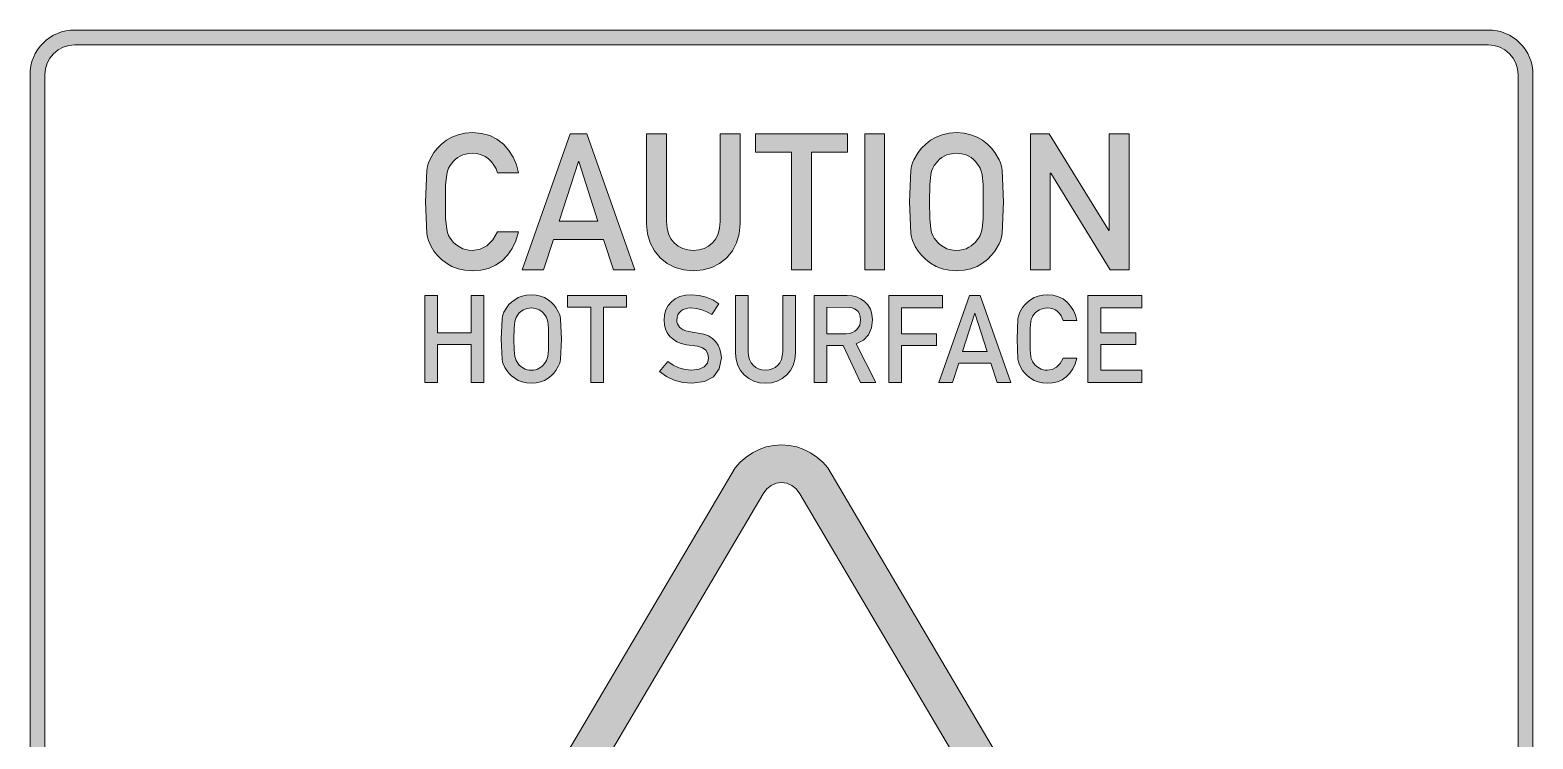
# Model space of a CAD drawing. Header units: inches. Extents: x 0 to 200, y -200 to 0.
# Drawn here: x 0 to 200, y -94.3 to 0 of the extents above; entities that cross this region are included whole.
import ezdxf

# ---------------------------------------------------------------- set-up
doc = ezdxf.new("R2010")
doc.units = ezdxf.units.IN
doc.header["$MEASUREMENT"] = 0
doc.layers.add('Ebene 1', color=7, linetype='Continuous')

# ---------------------------------------------------------------- blocks, each defined once
blk = doc.blocks.new('block 2')
at = {"layer": 'Ebene 1'}
h = blk.add_hatch(color=250, dxfattribs=at)
h.dxf.hatch_style = 2
h.paths.add_polyline_path([(65.03, -26.85), (64.67, -28.04), (64.19, -29.08), (63.57, -29.97), (62.83, -30.72), (61.95, -31.3), (61, -31.72), (59.98, -31.97), (58.87, -32.05), (57.88, -31.97), (56.98, -31.77), (56.16, -31.45), (55.43, -31.01), (54.77, -30.52), (54.21, -29.98), (53.75, -29.41), (53.39, -28.8), (53.04, -28.02), (52.91, -27.59), (52.8, -27.06), (52.62, -22.86), (52.8, -18.65), (52.91, -18.14), (53.04, -17.68), (53.2, -17.28), (53.75, -16.31), (54.22, -15.74), (54.77, -15.2), (55.43, -14.69), (56.16, -14.25), (56.98, -13.94), (57.89, -13.75), (58.88, -13.67), (60.09, -13.78), (61.18, -14.07), (62.15, -14.55), (63.01, -15.22), (63.73, -16.03), (64.31, -16.94), (64.74, -17.94), (65.03, -19.02), (62.21, -19.02), (62.02, -18.5), (61.75, -18.01), (61.43, -17.56), (61.03, -17.16), (60.56, -16.84), (60.05, -16.6), (59.48, -16.46), (58.87, -16.4), (58.41, -16.43), (57.99, -16.51), (57.61, -16.63), (57.25, -16.79), (56.93, -16.98), (56.64, -17.21), (56.38, -17.45), (55.91, -18.03), (55.72, -18.39), (55.57, -18.78), (55.46, -19.22), (55.32, -20.62), (55.32, -25.1), (55.46, -26.48), (55.57, -26.93), (55.72, -27.33), (55.91, -27.69), (56.38, -28.28), (56.64, -28.52), (56.93, -28.73), (57.61, -29.1), (58, -29.22), (58.42, -29.3), (58.87, -29.33), (59.92, -29.17), (60.82, -28.71), (61.59, -27.93), (62.21, -26.85)])
h = blk.add_hatch(color=250, dxfattribs=at)
h.dxf.hatch_style = 2
h.paths.add_polyline_path([(76.32, -27.86), (69.67, -27.86), (68.33, -31.9), (65.52, -31.9), (71.88, -13.82), (74.11, -13.82), (80.47, -31.9), (77.67, -31.9)])
h.paths.add_polyline_path([(75.56, -25.43), (73.02, -17.52), (72.98, -17.52), (70.44, -25.43)])
h = blk.add_hatch(color=250, dxfattribs=at)
h.dxf.hatch_style = 2
h.paths.add_polyline_path([(82.05, -13.82), (84.7, -13.82), (84.7, -25.49), (84.77, -26.36), (84.97, -27.12), (85.29, -27.77), (85.74, -28.31), (86.26, -28.75), (86.86, -29.07), (87.53, -29.26), (88.27, -29.33), (89.02, -29.26), (89.69, -29.07), (90.3, -28.75), (90.84, -28.31), (91.27, -27.77), (91.58, -27.12), (91.77, -26.36), (91.85, -25.49), (91.85, -13.82), (94.5, -13.82), (94.5, -25.78), (94.37, -27.13), (94.03, -28.34), (93.47, -29.39), (92.71, -30.3), (91.77, -31.06), (90.72, -31.6), (89.56, -31.93), (88.27, -32.05), (87.01, -31.93), (85.86, -31.6), (84.81, -31.06), (83.88, -30.31), (83.09, -29.4), (82.52, -28.34), (82.17, -27.14), (82.05, -25.79)])
h = blk.add_hatch(color=250, dxfattribs=at)
h.dxf.hatch_style = 2
h.paths.add_polyline_path([(101.35, -16.25), (96.55, -16.25), (96.55, -13.82), (108.8, -13.82), (108.8, -16.25), (104, -16.25), (104, -31.9), (101.35, -31.9)])
h = blk.add_hatch(color=250, dxfattribs=at)
h.dxf.hatch_style = 2
h.paths.add_polyline_path([(111.07, -13.82), (113.72, -13.82), (113.72, -31.9), (111.07, -31.9)])
h = blk.add_hatch(color=250, dxfattribs=at)
h.dxf.hatch_style = 2
h.paths.add_polyline_path([(117.02, -22.86), (117.2, -18.64), (117.31, -18.13), (117.45, -17.67), (117.61, -17.27), (118.16, -16.3), (118.62, -15.73), (119.18, -15.19), (119.83, -14.69), (120.57, -14.25), (121.39, -13.94), (122.29, -13.75), (123.28, -13.67), (124.28, -13.75), (125.19, -13.94), (126.02, -14.25), (126.76, -14.69), (127.4, -15.2), (127.95, -15.74), (128.4, -16.31), (128.96, -17.28), (129.13, -17.68), (129.27, -18.14), (129.37, -18.65), (129.52, -22.86), (129.37, -27.06), (129.27, -27.57), (129.13, -28.04), (128.96, -28.45), (128.4, -29.41), (127.95, -29.98), (127.4, -30.52), (126.76, -31.01), (126.02, -31.45), (125.19, -31.77), (124.28, -31.97), (123.28, -32.05), (122.29, -31.97), (121.39, -31.77), (120.57, -31.45), (119.83, -31.01), (119.18, -30.52), (118.62, -29.98), (118.16, -29.41), (117.79, -28.8), (117.44, -28.02), (117.31, -27.59), (117.2, -27.06)])
h.paths.add_polyline_path([(119.68, -22.86), (119.72, -25.1), (119.87, -26.48), (119.97, -26.93), (120.12, -27.33), (120.32, -27.69), (120.78, -28.28), (121.04, -28.52), (121.33, -28.73), (122.01, -29.1), (122.4, -29.22), (122.82, -29.3), (123.27, -29.33), (123.73, -29.3), (124.16, -29.22), (124.56, -29.1), (124.92, -28.92), (125.24, -28.73), (125.52, -28.52), (125.77, -28.28), (126.22, -27.69), (126.42, -27.33), (126.57, -26.93), (126.69, -26.48), (126.83, -25.1), (126.83, -20.62), (126.69, -19.22), (126.57, -18.78), (126.42, -18.39), (126.22, -18.03), (125.77, -17.45), (125.52, -17.21), (125.24, -16.98), (124.92, -16.79), (124.56, -16.63), (124.16, -16.51), (123.73, -16.43), (123.27, -16.4), (122.82, -16.43), (122.4, -16.51), (122.01, -16.63), (121.66, -16.79), (121.33, -16.98), (121.04, -17.21), (120.78, -17.45), (120.32, -18.03), (120.12, -18.39), (119.97, -18.78), (119.87, -19.22), (119.72, -20.62)])
h = blk.add_hatch(color=250, dxfattribs=at)
h.dxf.hatch_style = 2
h.paths.add_polyline_path([(133.11, -13.82), (135.61, -13.82), (143.54, -26.68), (143.59, -26.68), (143.59, -13.82), (146.24, -13.82), (146.24, -31.9), (143.73, -31.9), (135.81, -19.05), (135.76, -19.05), (135.76, -31.9), (133.11, -31.9)])
at = {"layer": 'Ebene 1', "lineweight": 0}
for points in [[(65.03, -26.85), (64.67, -28.04), (64.19, -29.08), (63.57, -29.97), (62.83, -30.72), (61.95, -31.3), (61, -31.72), (59.98, -31.97), (58.87, -32.05), (57.88, -31.97), (56.98, -31.77), (56.16, -31.45), (55.43, -31.01), (54.77, -30.52), (54.21, -29.98), (53.75, -29.41), (53.39, -28.8), (53.04, -28.02), (52.91, -27.59), (52.8, -27.06), (52.62, -22.86), (52.8, -18.65), (52.91, -18.14), (53.04, -17.68), (53.2, -17.28), (53.75, -16.31), (54.22, -15.74), (54.77, -15.2), (55.43, -14.69), (56.16, -14.25), (56.98, -13.94), (57.89, -13.75), (58.88, -13.67), (60.09, -13.78), (61.18, -14.07), (62.15, -14.55), (63.01, -15.22), (63.73, -16.03), (64.31, -16.94), (64.74, -17.94), (65.03, -19.02), (62.21, -19.02), (62.02, -18.5), (61.75, -18.01), (61.43, -17.56), (61.03, -17.16), (60.56, -16.84), (60.05, -16.6), (59.48, -16.46), (58.87, -16.4), (58.41, -16.43), (57.99, -16.51), (57.61, -16.63), (57.25, -16.79), (56.93, -16.98), (56.64, -17.21), (56.38, -17.45), (55.91, -18.03), (55.72, -18.39), (55.57, -18.78), (55.46, -19.22), (55.32, -20.62), (55.32, -25.1), (55.46, -26.48), (55.57, -26.93), (55.72, -27.33), (55.91, -27.69), (56.38, -28.28), (56.64, -28.52), (56.93, -28.73), (57.61, -29.1), (58, -29.22), (58.42, -29.3), (58.87, -29.33), (59.92, -29.17), (60.82, -28.71), (61.59, -27.93), (62.21, -26.85), (65.03, -26.85), (65.03, -26.85)], [(76.32, -27.86), (69.67, -27.86), (68.33, -31.9), (65.52, -31.9), (71.88, -13.82), (74.11, -13.82), (80.47, -31.9), (77.67, -31.9), (76.32, -27.86), (76.32, -27.86)], [(82.05, -13.82), (84.7, -13.82), (84.7, -25.49), (84.77, -26.36), (84.97, -27.12), (85.29, -27.77), (85.74, -28.31), (86.26, -28.75), (86.86, -29.07), (87.53, -29.26), (88.27, -29.33), (89.02, -29.26), (89.69, -29.07), (90.3, -28.75), (90.84, -28.31), (91.27, -27.77), (91.58, -27.12), (91.77, -26.36), (91.85, -25.49), (91.85, -13.82), (94.5, -13.82), (94.5, -25.78), (94.37, -27.13), (94.03, -28.34), (93.47, -29.39), (92.71, -30.3), (91.77, -31.06), (90.72, -31.6), (89.56, -31.93), (88.27, -32.05), (87.01, -31.93), (85.86, -31.6), (84.81, -31.06), (83.88, -30.31), (83.09, -29.4), (82.52, -28.34), (82.17, -27.14), (82.05, -25.79), (82.05, -13.82), (82.05, -13.82)], [(101.35, -16.25), (96.55, -16.25), (96.55, -13.82), (108.8, -13.82), (108.8, -16.25), (104, -16.25), (104, -31.9), (101.35, -31.9), (101.35, -16.25), (101.35, -16.25)], [(111.07, -13.82), (113.72, -13.82), (113.72, -31.9), (111.07, -31.9), (111.07, -13.82), (111.07, -13.82)], [(117.02, -22.86), (117.2, -18.64), (117.31, -18.13), (117.45, -17.67), (117.61, -17.27), (118.16, -16.3), (118.62, -15.73), (119.18, -15.19), (119.83, -14.69), (120.57, -14.25), (121.39, -13.94), (122.29, -13.75), (123.28, -13.67), (124.28, -13.75), (125.19, -13.94), (126.02, -14.25), (126.76, -14.69), (127.4, -15.2), (127.95, -15.74), (128.4, -16.31), (128.96, -17.28), (129.13, -17.68), (129.27, -18.14), (129.37, -18.65), (129.52, -22.86), (129.37, -27.06), (129.27, -27.57), (129.13, -28.04), (128.96, -28.45), (128.4, -29.41), (127.95, -29.98), (127.4, -30.52), (126.76, -31.01), (126.02, -31.45), (125.19, -31.77), (124.28, -31.97), (123.28, -32.05), (122.29, -31.97), (121.39, -31.77), (120.57, -31.45), (119.83, -31.01), (119.18, -30.52), (118.62, -29.98), (118.16, -29.41), (117.79, -28.8), (117.44, -28.02), (117.31, -27.59), (117.2, -27.06), (117.02, -22.86), (117.02, -22.86)], [(133.11, -13.82), (135.61, -13.82), (143.54, -26.68), (143.59, -26.68), (143.59, -13.82), (146.24, -13.82), (146.24, -31.9), (143.73, -31.9), (135.81, -19.05), (135.76, -19.05), (135.76, -31.9), (133.11, -31.9), (133.11, -13.82), (133.11, -13.82)], [(75.56, -25.43), (73.02, -17.52), (72.98, -17.52), (70.44, -25.43), (75.56, -25.43), (75.56, -25.43)], [(119.68, -22.86), (119.72, -25.1), (119.87, -26.48), (119.97, -26.93), (120.12, -27.33), (120.32, -27.69), (120.78, -28.28), (121.04, -28.52), (121.33, -28.73), (122.01, -29.1), (122.4, -29.22), (122.82, -29.3), (123.27, -29.33), (123.73, -29.3), (124.16, -29.22), (124.56, -29.1), (124.92, -28.92), (125.24, -28.73), (125.52, -28.52), (125.77, -28.28), (126.22, -27.69), (126.42, -27.33), (126.57, -26.93), (126.69, -26.48), (126.83, -25.1), (126.83, -20.62), (126.69, -19.22), (126.57, -18.78), (126.42, -18.39), (126.22, -18.03), (125.77, -17.45), (125.52, -17.21), (125.24, -16.98), (124.92, -16.79), (124.56, -16.63), (124.16, -16.51), (123.73, -16.43), (123.27, -16.4), (122.82, -16.43), (122.4, -16.51), (122.01, -16.63), (121.66, -16.79), (121.33, -16.98), (121.04, -17.21), (120.78, -17.45), (120.32, -18.03), (120.12, -18.39), (119.97, -18.78), (119.87, -19.22), (119.72, -20.62), (119.68, -22.86), (119.68, -22.86)]]:
    blk.add_lwpolyline(points, dxfattribs=at)
blk = doc.blocks.new('block 3')
at = {"layer": 'Ebene 1'}
h = blk.add_hatch(color=250, dxfattribs=at)
h.dxf.hatch_style = 2
h.paths.add_polyline_path([(58.7, -41.84), (54.25, -41.84), (54.25, -46.9), (52.55, -46.9), (52.55, -35.32), (54.25, -35.32), (54.25, -40.29), (58.7, -40.29), (58.7, -35.32), (60.4, -35.32), (60.4, -46.9), (58.7, -46.9)])
h = blk.add_hatch(color=250, dxfattribs=at)
h.dxf.hatch_style = 2
h.paths.add_polyline_path([(62.71, -41.11), (62.82, -38.41), (62.89, -38.08), (62.98, -37.79), (63.08, -37.53), (63.44, -36.91), (63.73, -36.54), (64.09, -36.2), (64.51, -35.88), (64.98, -35.6), (65.5, -35.4), (66.08, -35.27), (66.72, -35.23), (67.36, -35.27), (67.94, -35.4), (68.47, -35.6), (68.95, -35.88), (69.36, -36.2), (69.71, -36.55), (70, -36.92), (70.35, -37.54), (70.46, -37.8), (70.55, -38.09), (70.61, -38.41), (70.71, -41.11), (70.61, -43.8), (70.55, -44.13), (70.46, -44.43), (70.35, -44.69), (70, -45.31), (69.71, -45.67), (69.36, -46.02), (68.95, -46.33), (68.47, -46.61), (67.94, -46.82), (67.36, -46.95), (66.72, -47), (66.08, -46.95), (65.5, -46.82), (64.98, -46.61), (64.51, -46.33), (64.09, -46.02), (63.73, -45.67), (63.44, -45.31), (63.2, -44.92), (62.98, -44.42), (62.89, -44.14), (62.82, -43.8)])
h.paths.add_polyline_path([(64.41, -41.11), (64.44, -42.55), (64.53, -43.43), (64.6, -43.72), (64.69, -43.98), (64.82, -44.21), (65.12, -44.58), (65.28, -44.73), (65.47, -44.87), (65.91, -45.11), (66.15, -45.19), (66.42, -45.24), (66.71, -45.25), (67.01, -45.24), (67.28, -45.19), (67.53, -45.11), (67.77, -44.99), (67.97, -44.87), (68.15, -44.73), (68.31, -44.58), (68.6, -44.21), (68.73, -43.98), (68.83, -43.72), (68.9, -43.43), (68.99, -42.55), (68.99, -39.67), (68.9, -38.78), (68.83, -38.5), (68.73, -38.25), (68.6, -38.02), (68.31, -37.65), (68.15, -37.49), (67.97, -37.35), (67.77, -37.22), (67.53, -37.12), (67.28, -37.04), (67.01, -37), (66.71, -36.97), (66.42, -37), (66.15, -37.04), (65.91, -37.12), (65.68, -37.22), (65.47, -37.35), (65.28, -37.49), (65.12, -37.65), (64.82, -38.02), (64.69, -38.25), (64.6, -38.5), (64.53, -38.78), (64.44, -39.67)])
h = blk.add_hatch(color=250, dxfattribs=at)
h.dxf.hatch_style = 2
h.paths.add_polyline_path([(74.62, -36.88), (71.55, -36.88), (71.55, -35.32), (79.4, -35.32), (79.4, -36.88), (76.32, -36.88), (76.32, -46.9), (74.62, -46.9)])
h = blk.add_hatch(color=250, dxfattribs=at)
h.dxf.hatch_style = 2
h.paths.add_polyline_path([(84.89, -44.1), (85.59, -44.6), (86.36, -44.96), (87.19, -45.18), (88.08, -45.25), (89.04, -45.14), (89.73, -44.83), (90.15, -44.33), (90.3, -43.64), (90.21, -43.06), (89.94, -42.6), (89.48, -42.28), (88.84, -42.08), (87.35, -41.87), (86.67, -41.7), (86.08, -41.47), (85.57, -41.15), (85.15, -40.76), (84.81, -40.3), (84.57, -39.78), (84.42, -39.22), (84.37, -38.61), (84.43, -37.89), (84.62, -37.24), (84.92, -36.67), (85.35, -36.17), (85.87, -35.76), (86.49, -35.47), (87.21, -35.29), (88.03, -35.23), (89.04, -35.32), (89.99, -35.55), (90.86, -35.92), (91.67, -36.42), (90.72, -37.87), (90.07, -37.49), (89.39, -37.21), (88.68, -37.04), (87.94, -36.97), (87.56, -37), (87.22, -37.08), (86.91, -37.2), (86.63, -37.38), (86.39, -37.62), (86.22, -37.9), (86.11, -38.24), (86.07, -38.64), (86.09, -38.88), (86.16, -39.11), (86.28, -39.33), (86.45, -39.54), (86.66, -39.73), (86.94, -39.89), (87.27, -40.02), (87.66, -40.11), (89.65, -40.45), (90.29, -40.7), (90.82, -41.04), (91.25, -41.47), (91.58, -41.95), (91.81, -42.47), (91.95, -43.03), (92, -43.63), (91.72, -45.09), (90.97, -46.13), (89.75, -46.77), (88.06, -47), (86.86, -46.9), (85.74, -46.6), (84.72, -46.11), (83.78, -45.42)])
h = blk.add_hatch(color=250, dxfattribs=at)
h.dxf.hatch_style = 2
h.paths.add_polyline_path([(93.88, -35.32), (95.58, -35.32), (95.58, -42.8), (95.63, -43.35), (95.75, -43.84), (95.96, -44.26), (96.24, -44.6), (96.58, -44.89), (96.96, -45.09), (97.39, -45.21), (97.87, -45.25), (98.34, -45.21), (98.77, -45.09), (99.16, -44.89), (99.51, -44.6), (99.79, -44.26), (99.99, -43.84), (100.11, -43.35), (100.16, -42.8), (100.16, -35.32), (101.85, -35.32), (101.85, -42.98), (101.77, -43.85), (101.55, -44.62), (101.2, -45.3), (100.71, -45.88), (100.11, -46.36), (99.44, -46.71), (98.69, -46.92), (97.87, -47), (97.06, -46.92), (96.32, -46.71), (95.65, -46.36), (95.05, -45.88), (94.54, -45.3), (94.18, -44.62), (93.96, -43.85), (93.88, -42.99)])
h = blk.add_hatch(color=250, dxfattribs=at)
h.dxf.hatch_style = 2
h.paths.add_polyline_path([(104.33, -35.32), (108.72, -35.32), (109.39, -35.37), (109.99, -35.51), (110.53, -35.75), (111.01, -36.09), (111.47, -36.56), (111.82, -37.14), (112.03, -37.8), (112.12, -38.56), (111.97, -39.64), (111.56, -40.54), (110.89, -41.25), (109.95, -41.77), (112.55, -46.9), (110.53, -46.9), (108.21, -41.96), (106.03, -41.96), (106.03, -46.9), (104.33, -46.9)])
h.paths.add_polyline_path([(106.03, -40.4), (108.61, -40.4), (109.06, -40.36), (109.45, -40.25), (109.77, -40.07), (110.04, -39.83), (110.25, -39.55), (110.4, -39.25), (110.48, -38.91), (110.51, -38.55), (110.47, -38.13), (110.37, -37.77), (110.19, -37.47), (109.95, -37.24), (109.71, -37.08), (109.42, -36.97), (109.09, -36.9), (106.03, -36.88)])
h = blk.add_hatch(color=250, dxfattribs=at)
h.dxf.hatch_style = 2
h.paths.add_polyline_path([(114.26, -35.32), (121.42, -35.32), (121.42, -36.97), (115.95, -36.97), (115.95, -40.4), (120.62, -40.4), (120.62, -41.96), (115.95, -41.96), (115.95, -46.9), (114.26, -46.9)])
h = blk.add_hatch(color=250, dxfattribs=at)
h.dxf.hatch_style = 2
h.paths.add_polyline_path([(127.85, -44.31), (123.59, -44.31), (122.73, -46.9), (120.93, -46.9), (125.01, -35.32), (126.43, -35.32), (130.51, -46.9), (128.71, -46.9)])
h.paths.add_polyline_path([(127.36, -42.76), (125.74, -37.69), (125.71, -37.69), (124.08, -42.76)])
h = blk.add_hatch(color=250, dxfattribs=at)
h.dxf.hatch_style = 2
h.paths.add_polyline_path([(139.29, -43.67), (139.06, -44.43), (138.75, -45.09), (138.36, -45.66), (137.88, -46.14), (137.32, -46.52), (136.71, -46.79), (136.06, -46.95), (135.35, -47), (134.72, -46.95), (134.14, -46.82), (133.61, -46.61), (133.14, -46.33), (132.72, -46.02), (132.37, -45.67), (132.07, -45.31), (131.84, -44.92), (131.61, -44.42), (131.53, -44.14), (131.46, -43.8), (131.34, -41.11), (131.46, -38.41), (131.53, -38.09), (131.61, -37.8), (131.72, -37.54), (132.07, -36.92), (132.37, -36.55), (132.72, -36.2), (133.14, -35.88), (133.61, -35.6), (134.14, -35.4), (134.72, -35.27), (135.35, -35.23), (136.13, -35.3), (136.83, -35.48), (137.45, -35.79), (138, -36.22), (138.46, -36.74), (138.83, -37.32), (139.11, -37.96), (139.29, -38.65), (137.49, -38.65), (137.36, -38.32), (137.19, -38.01), (136.98, -37.72), (136.73, -37.46), (136.43, -37.25), (136.1, -37.1), (135.74, -37.01), (135.35, -36.97), (135.06, -37), (134.79, -37.04), (134.54, -37.12), (134.31, -37.22), (134.1, -37.35), (133.92, -37.49), (133.75, -37.65), (133.45, -38.02), (133.33, -38.25), (133.23, -38.5), (133.16, -38.78), (133.07, -39.67), (133.07, -42.55), (133.16, -43.43), (133.23, -43.72), (133.33, -43.98), (133.45, -44.21), (133.75, -44.58), (133.92, -44.73), (134.1, -44.87), (134.54, -45.11), (134.79, -45.19), (135.06, -45.24), (135.35, -45.25), (136.02, -45.15), (136.6, -44.86), (137.09, -44.36), (137.49, -43.67)])
h = blk.add_hatch(color=250, dxfattribs=at)
h.dxf.hatch_style = 2
h.paths.add_polyline_path([(140.77, -35.32), (147.94, -35.32), (147.94, -36.97), (142.47, -36.97), (142.47, -40.29), (147.14, -40.29), (147.14, -41.84), (142.47, -41.84), (142.47, -45.25), (147.94, -45.25), (147.94, -46.9), (140.77, -46.9)])
at = {"layer": 'Ebene 1', "lineweight": 0}
for points in [[(58.7, -41.84), (54.25, -41.84), (54.25, -46.9), (52.55, -46.9), (52.55, -35.32), (54.25, -35.32), (54.25, -40.29), (58.7, -40.29), (58.7, -35.32), (60.4, -35.32), (60.4, -46.9), (58.7, -46.9), (58.7, -41.84), (58.7, -41.84)], [(62.71, -41.11), (62.82, -38.41), (62.89, -38.08), (62.98, -37.79), (63.08, -37.53), (63.44, -36.91), (63.73, -36.54), (64.09, -36.2), (64.51, -35.88), (64.98, -35.6), (65.5, -35.4), (66.08, -35.27), (66.72, -35.23), (67.36, -35.27), (67.94, -35.4), (68.47, -35.6), (68.95, -35.88), (69.36, -36.2), (69.71, -36.55), (70, -36.92), (70.35, -37.54), (70.46, -37.8), (70.55, -38.09), (70.61, -38.41), (70.71, -41.11), (70.61, -43.8), (70.55, -44.13), (70.46, -44.43), (70.35, -44.69), (70, -45.31), (69.71, -45.67), (69.36, -46.02), (68.95, -46.33), (68.47, -46.61), (67.94, -46.82), (67.36, -46.95), (66.72, -47), (66.08, -46.95), (65.5, -46.82), (64.98, -46.61), (64.51, -46.33), (64.09, -46.02), (63.73, -45.67), (63.44, -45.31), (63.2, -44.92), (62.98, -44.42), (62.89, -44.14), (62.82, -43.8), (62.71, -41.11), (62.71, -41.11)], [(74.62, -36.88), (71.55, -36.88), (71.55, -35.32), (79.4, -35.32), (79.4, -36.88), (76.32, -36.88), (76.32, -46.9), (74.62, -46.9), (74.62, -36.88), (74.62, -36.88)], [(84.89, -44.1), (85.59, -44.6), (86.36, -44.96), (87.19, -45.18), (88.08, -45.25), (89.04, -45.14), (89.73, -44.83), (90.15, -44.33), (90.3, -43.64), (90.21, -43.06), (89.94, -42.6), (89.48, -42.28), (88.84, -42.08), (87.35, -41.87), (86.67, -41.7), (86.08, -41.47), (85.57, -41.15), (85.15, -40.76), (84.81, -40.3), (84.57, -39.78), (84.42, -39.22), (84.37, -38.61), (84.43, -37.89), (84.62, -37.24), (84.92, -36.67), (85.35, -36.17), (85.87, -35.76), (86.49, -35.47), (87.21, -35.29), (88.03, -35.23), (89.04, -35.32), (89.99, -35.55), (90.86, -35.92), (91.67, -36.42), (90.72, -37.87), (90.07, -37.49), (89.39, -37.21), (88.68, -37.04), (87.94, -36.97), (87.56, -37), (87.22, -37.08), (86.91, -37.2), (86.63, -37.38), (86.39, -37.62), (86.22, -37.9), (86.11, -38.24), (86.07, -38.64), (86.09, -38.88), (86.16, -39.11), (86.28, -39.33), (86.45, -39.54), (86.66, -39.73), (86.94, -39.89), (87.27, -40.02), (87.66, -40.11), (89.65, -40.45), (90.29, -40.7), (90.82, -41.04), (91.25, -41.47), (91.58, -41.95), (91.81, -42.47), (91.95, -43.03), (92, -43.63), (91.72, -45.09), (90.97, -46.13), (89.75, -46.77), (88.06, -47), (86.86, -46.9), (85.74, -46.6), (84.72, -46.11), (83.78, -45.42), (84.89, -44.1), (84.89, -44.1)], [(93.88, -35.32), (95.58, -35.32), (95.58, -42.8), (95.63, -43.35), (95.75, -43.84), (95.96, -44.26), (96.24, -44.6), (96.58, -44.89), (96.96, -45.09), (97.39, -45.21), (97.87, -45.25), (98.34, -45.21), (98.77, -45.09), (99.16, -44.89), (99.51, -44.6), (99.79, -44.26), (99.99, -43.84), (100.11, -43.35), (100.16, -42.8), (100.16, -35.32), (101.85, -35.32), (101.85, -42.98), (101.77, -43.85), (101.55, -44.62), (101.2, -45.3), (100.71, -45.88), (100.11, -46.36), (99.44, -46.71), (98.69, -46.92), (97.87, -47), (97.06, -46.92), (96.32, -46.71), (95.65, -46.36), (95.05, -45.88), (94.54, -45.3), (94.18, -44.62), (93.96, -43.85), (93.88, -42.99), (93.88, -35.32), (93.88, -35.32)], [(104.33, -35.32), (108.72, -35.32), (109.39, -35.37), (109.99, -35.51), (110.53, -35.75), (111.01, -36.09), (111.47, -36.56), (111.82, -37.14), (112.03, -37.8), (112.12, -38.56), (111.97, -39.64), (111.56, -40.54), (110.89, -41.25), (109.95, -41.77), (112.55, -46.9), (110.53, -46.9), (108.21, -41.96), (106.03, -41.96), (106.03, -46.9), (104.33, -46.9), (104.33, -35.32), (104.33, -35.32)], [(114.26, -35.32), (121.42, -35.32), (121.42, -36.97), (115.95, -36.97), (115.95, -40.4), (120.62, -40.4), (120.62, -41.96), (115.95, -41.96), (115.95, -46.9), (114.26, -46.9), (114.26, -35.32), (114.26, -35.32)], [(127.85, -44.31), (123.59, -44.31), (122.73, -46.9), (120.93, -46.9), (125.01, -35.32), (126.43, -35.32), (130.51, -46.9), (128.71, -46.9), (127.85, -44.31), (127.85, -44.31)], [(139.29, -43.67), (139.06, -44.43), (138.75, -45.09), (138.36, -45.66), (137.88, -46.14), (137.32, -46.52), (136.71, -46.79), (136.06, -46.95), (135.35, -47), (134.72, -46.95), (134.14, -46.82), (133.61, -46.61), (133.14, -46.33), (132.72, -46.02), (132.37, -45.67), (132.07, -45.31), (131.84, -44.92), (131.61, -44.42), (131.53, -44.14), (131.46, -43.8), (131.34, -41.11), (131.46, -38.41), (131.53, -38.09), (131.61, -37.8), (131.72, -37.54), (132.07, -36.92), (132.37, -36.55), (132.72, -36.2), (133.14, -35.88), (133.61, -35.6), (134.14, -35.4), (134.72, -35.27), (135.35, -35.23), (136.13, -35.3), (136.83, -35.48), (137.45, -35.79), (138, -36.22), (138.46, -36.74), (138.83, -37.32), (139.11, -37.96), (139.29, -38.65), (137.49, -38.65), (137.36, -38.32), (137.19, -38.01), (136.98, -37.72), (136.73, -37.46), (136.43, -37.25), (136.1, -37.1), (135.74, -37.01), (135.35, -36.97), (135.06, -37), (134.79, -37.04), (134.54, -37.12), (134.31, -37.22), (134.1, -37.35), (133.92, -37.49), (133.75, -37.65), (133.45, -38.02), (133.33, -38.25), (133.23, -38.5), (133.16, -38.78), (133.07, -39.67), (133.07, -42.55), (133.16, -43.43), (133.23, -43.72), (133.33, -43.98), (133.45, -44.21), (133.75, -44.58), (133.92, -44.73), (134.1, -44.87), (134.54, -45.11), (134.79, -45.19), (135.06, -45.24), (135.35, -45.25), (136.02, -45.15), (136.6, -44.86), (137.09, -44.36), (137.49, -43.67), (139.29, -43.67), (139.29, -43.67)], [(140.77, -35.32), (147.94, -35.32), (147.94, -36.97), (142.47, -36.97), (142.47, -40.29), (147.14, -40.29), (147.14, -41.84), (142.47, -41.84), (142.47, -45.25), (147.94, -45.25), (147.94, -46.9), (140.77, -46.9), (140.77, -35.32), (140.77, -35.32)], [(64.41, -41.11), (64.44, -42.55), (64.53, -43.43), (64.6, -43.72), (64.69, -43.98), (64.82, -44.21), (65.12, -44.58), (65.28, -44.73), (65.47, -44.87), (65.91, -45.11), (66.15, -45.19), (66.42, -45.24), (66.71, -45.25), (67.01, -45.24), (67.28, -45.19), (67.53, -45.11), (67.77, -44.99), (67.97, -44.87), (68.15, -44.73), (68.31, -44.58), (68.6, -44.21), (68.73, -43.98), (68.83, -43.72), (68.9, -43.43), (68.99, -42.55), (68.99, -39.67), (68.9, -38.78), (68.83, -38.5), (68.73, -38.25), (68.6, -38.02), (68.31, -37.65), (68.15, -37.49), (67.97, -37.35), (67.77, -37.22), (67.53, -37.12), (67.28, -37.04), (67.01, -37), (66.71, -36.97), (66.42, -37), (66.15, -37.04), (65.91, -37.12), (65.68, -37.22), (65.47, -37.35), (65.28, -37.49), (65.12, -37.65), (64.82, -38.02), (64.69, -38.25), (64.6, -38.5), (64.53, -38.78), (64.44, -39.67), (64.41, -41.11), (64.41, -41.11)], [(106.03, -40.4), (108.61, -40.4), (109.06, -40.36), (109.45, -40.25), (109.77, -40.07), (110.04, -39.83), (110.25, -39.55), (110.4, -39.25), (110.48, -38.91), (110.51, -38.55), (110.47, -38.13), (110.37, -37.77), (110.19, -37.47), (109.95, -37.24), (109.71, -37.08), (109.42, -36.97), (109.09, -36.9), (106.03, -36.88), (106.03, -40.4), (106.03, -40.4)], [(127.36, -42.76), (125.74, -37.69), (125.71, -37.69), (124.08, -42.76), (127.36, -42.76), (127.36, -42.76)]]:
    blk.add_lwpolyline(points, dxfattribs=at)

msp = doc.modelspace()

# ---------------------------------------------------------------- hatches: boundary and pattern name
at = {"layer": 'Ebene 1'}
h = msp.add_hatch(color=250, dxfattribs=at)
h.dxf.hatch_style = 2
h.paths.add_polyline_path([(194, -200), (5.39, -199.97), (4.79, -199.88), (4.22, -199.73), (3.67, -199.53), (3.14, -199.27), (2.65, -198.97), (2.19, -198.63), (1.76, -198.24), (1.37, -197.81), (1.03, -197.35), (0.73, -196.86), (0.47, -196.33), (0.27, -195.78), (0.12, -195.21), (0.03, -194.61), (0.03, -5.39), (0.12, -4.79), (0.27, -4.22), (0.47, -3.67), (0.73, -3.14), (1.03, -2.65), (1.37, -2.19), (1.76, -1.76), (2.19, -1.37), (2.65, -1.03), (3.14, -0.73), (3.67, -0.47), (4.22, -0.27), (4.79, -0.12), (5.39, -0.03), (194.61, -0.03), (195.21, -0.12), (195.78, -0.27), (196.33, -0.47), (196.86, -0.73), (197.35, -1.03), (197.81, -1.37), (198.24, -1.76), (198.63, -2.19), (198.97, -2.65), (199.27, -3.14), (199.53, -3.67), (199.73, -4.22), (199.88, -4.79), (199.97, -5.39), (199.97, -194.61), (199.88, -195.21), (199.73, -195.78), (199.53, -196.33), (199.27, -196.86), (198.97, -197.35), (198.63, -197.81), (198.24, -198.24), (197.81, -198.63), (197.35, -198.97), (196.86, -199.27), (196.33, -199.53), (195.78, -199.73), (195.21, -199.88), (194.61, -199.97)])
h.paths.add_polyline_path([(6, -2), (5.19, -2.08), (4.44, -2.31), (3.77, -2.68), (3.17, -3.17), (2.68, -3.77), (2.31, -4.44), (2.08, -5.19), (2, -6), (2, -194), (2.08, -194.8), (2.31, -195.56), (2.68, -196.23), (3.17, -196.83), (3.77, -197.32), (4.44, -197.69), (5.19, -197.92), (6, -198), (194, -198), (194.8, -197.92), (195.56, -197.69), (196.23, -197.32), (196.83, -196.83), (197.32, -196.23), (197.69, -195.56), (197.92, -194.8), (198, -194), (198, -6), (197.92, -5.19), (197.69, -4.44), (197.32, -3.77), (196.83, -3.17), (196.23, -2.68), (195.56, -2.31), (194.8, -2.08), (194, -2)])
h = msp.add_hatch(color=250, dxfattribs=at)
h.dxf.hatch_style = 2
h.paths.add_polyline_path([(155.48, -165.83), (43.48, -165.76), (42.47, -165.55), (41.5, -165.22), (40.59, -164.75), (39.75, -164.18), (38.98, -163.48), (38.29, -162.68), (37.7, -161.78), (37.2, -160.75), (36.84, -159.67), (36.63, -158.56), (36.57, -157.44), (36.65, -156.32), (36.87, -155.21), (37.25, -154.14), (93.84, -58.26), (94.52, -57.48), (95.29, -56.8), (96.13, -56.24), (97.03, -55.79), (97.98, -55.46), (98.97, -55.26), (100, -55.19), (101.03, -55.26), (102.02, -55.46), (102.97, -55.79), (103.87, -56.24), (104.71, -56.8), (105.48, -57.48), (106.16, -58.26), (162.75, -154.14), (163.13, -155.21), (163.35, -156.32), (163.43, -157.44), (163.37, -158.56), (163.16, -159.67), (162.8, -160.75), (162.3, -161.78), (161.71, -162.68), (161.02, -163.48), (160.25, -164.18), (159.4, -164.75), (158.5, -165.22), (157.53, -165.55), (156.52, -165.76)])
h.paths.add_polyline_path([(100, -60.19), (99.27, -60.29), (98.61, -60.58), (98.03, -61.05), (97.55, -61.68), (42.07, -155.66), (41.66, -156.67), (41.57, -157.65), (41.72, -158.55), (42.04, -159.3), (42.34, -159.73), (42.84, -160.24), (43.56, -160.65), (44.52, -160.83), (155.48, -160.83), (156.44, -160.65), (157.16, -160.24), (157.66, -159.73), (157.96, -159.3), (158.28, -158.55), (158.43, -157.65), (158.34, -156.67), (157.93, -155.66), (102.45, -61.68), (101.97, -61.05), (101.39, -60.58), (100.73, -60.29)])

# ---------------------------------------------------------------- linework, layer by layer
at = {"layer": 'Ebene 1', "lineweight": 0}
for points in [[(0.03, -194.61), (0.03, -5.39), (0.12, -4.79), (0.27, -4.22), (0.47, -3.67), (0.73, -3.14), (1.03, -2.65), (1.37, -2.19), (1.76, -1.76), (2.19, -1.37), (2.65, -1.03), (3.14, -0.73), (3.67, -0.47), (4.22, -0.27), (4.79, -0.12), (5.39, -0.03), (194.61, -0.03), (195.21, -0.12), (195.78, -0.27), (196.33, -0.47), (196.86, -0.73), (197.35, -1.03), (197.81, -1.37), (198.24, -1.76), (198.63, -2.19), (198.97, -2.65), (199.27, -3.14), (199.53, -3.67), (199.73, -4.22), (199.88, -4.79), (199.97, -5.39), (199.97, -194.61)], [(6, -2), (5.19, -2.08), (4.44, -2.31), (3.77, -2.68), (3.17, -3.17), (2.68, -3.77), (2.31, -4.44), (2.08, -5.19), (2, -6), (2, -194)], [(198, -194), (198, -6), (197.92, -5.19), (197.69, -4.44), (197.32, -3.77), (196.83, -3.17), (196.23, -2.68), (195.56, -2.31), (194.8, -2.08), (194, -2), (6, -2), (6, -2)], [(37.25, -154.14), (93.84, -58.26), (94.52, -57.48), (95.29, -56.8), (96.13, -56.24), (97.03, -55.79), (97.98, -55.46), (98.97, -55.26), (100, -55.19), (101.03, -55.26), (102.02, -55.46), (102.97, -55.79), (103.87, -56.24), (104.71, -56.8), (105.48, -57.48), (106.16, -58.26), (162.75, -154.14)], [(100, -60.19), (99.27, -60.29), (98.61, -60.58), (98.03, -61.05), (97.55, -61.68), (42.07, -155.66)], [(157.93, -155.66), (102.45, -61.68), (101.97, -61.05), (101.39, -60.58), (100.73, -60.29), (100, -60.19), (100, -60.19)]]:
    msp.add_lwpolyline(points, dxfattribs=at)

# ---------------------------------------------------------------- block references
at = {"layer": 'Ebene 1'}
for name in ['block 2', 'block 3']:
    msp.add_blockref(name, (0, 0), dxfattribs=at)

doc.saveas('drawing.dxf')
